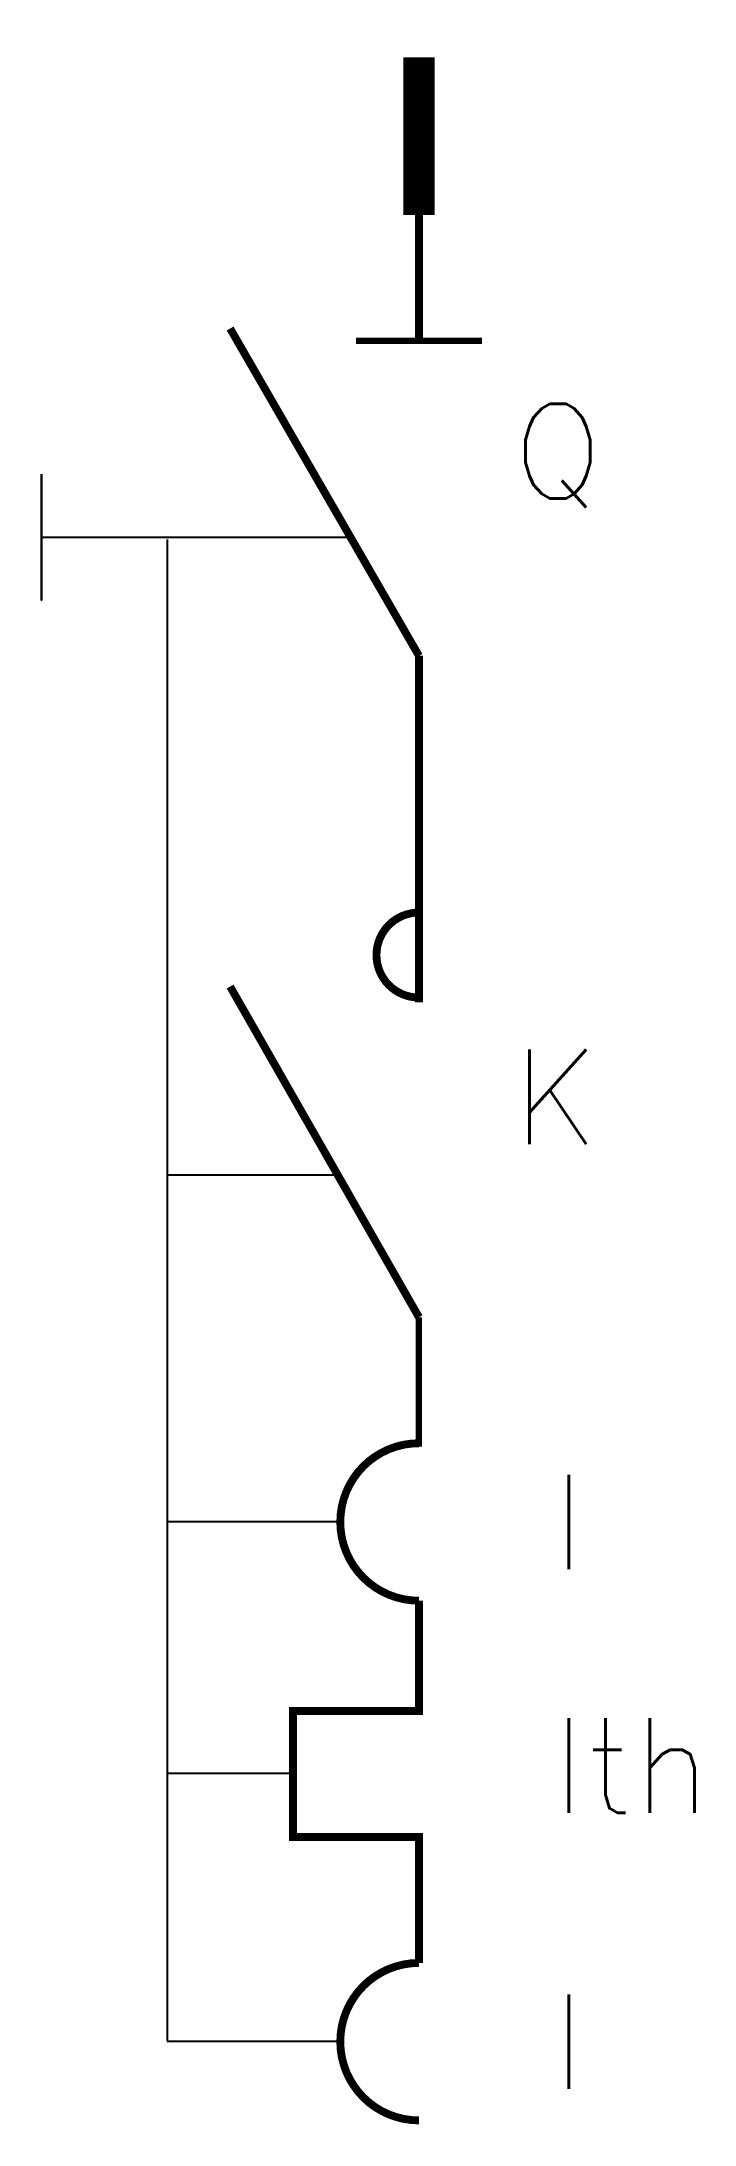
# Model space of a CAD drawing. Extents: x 140 to 160.8, y 721.4 to 787.5.
import ezdxf

# ---------------------------------------------------------------- set-up
doc = ezdxf.new("R2010")
doc.units = 0
doc.header["$LTSCALE"] = 0.25
doc.linetypes.add('HIDDEN', pattern=[0])
doc.layers.get('0').update_dxf_attribs({"linetype": 'CONTINUOUS'})
doc.styles.get("Standard").update_dxf_attribs({"font": 'simplex'})

msp = doc.modelspace()

# ---------------------------------------------------------------- linework, layer by layer
at = {"color": 0, "linetype": 'HIDDEN'}
for p, q in [((140.011, 771.77), (149.846, 771.77)), ((144, 771.689), (144, 724.02)), ((144, 751.52), (149.5, 751.52)), ((144, 740.52), (149.5, 740.52)), ((144, 732.52), (148, 732.52)), ((144, 724.02), (149.5, 724.02))]:
    msp.add_line(p, q, dxfattribs=at)
at = {"color": 0, "linetype": 'BYBLOCK'}
for points, const_width in [([(152, 787), (152, 782)], 1), ([(146, 778.392), (152, 768)], 0.25)]:
    msp.add_lwpolyline(points, dxfattribs=dict(at, const_width=const_width))
at = {"color": 0, "const_width": 0.25}
for points in [[(152, 782), (152, 782), (152, 778)], [(152, 768), (152, 762)], [(152, 762), (152, 757)], [(146, 757.5), (152, 747)], [(152, 738), (152, 734.5), (148, 734.5), (148, 730.5), (152, 730.5), (152, 726.5)]]:
    msp.add_lwpolyline(points, dxfattribs=at)
at = {"color": 0, "const_width": 0.2, "flags": 128}
for points in [[(150, 778), (154, 778)], [(152, 747), (152, 742.886)]]:
    msp.add_lwpolyline(points, dxfattribs=at)
at = {"color": 0, "linetype": 'BYBLOCK'}
msp.add_lwpolyline([(140.011, 773.77), (140.011, 769.77)], close=True, dxfattribs=at)
at = {"color": 0, "linetype": 'BYBLOCK', "const_width": 0.25}
msp.add_lwpolyline([(152, 759.85, 1), (152, 757.15, 1)], format="xyb", dxfattribs=at)
at = {"color": 0, "const_width": 0.25}
for points in [[(152, 743, 1), (152, 738, 1)], [(152, 726.5, 1), (152, 721.5, 1)]]:
    msp.add_lwpolyline(points, format="xyb", dxfattribs=at)

# ---------------------------------------------------------------- texts
at = {"color": 0}
msp.add_text('Ith', height=3, dxfattribs=at).set_placement((156.25, 731.27))
for tag, p, s in [('Q', (155, 773), 'Q'), ('K', (155, 752.5), 'K'), ('I', (156.245, 739), 'I>>'), ('I', (156.245, 722.5), 'I>')]:
    msp.add_attdef(tag, p, s, height=3, dxfattribs=at)

doc.saveas('drawing.dxf')
